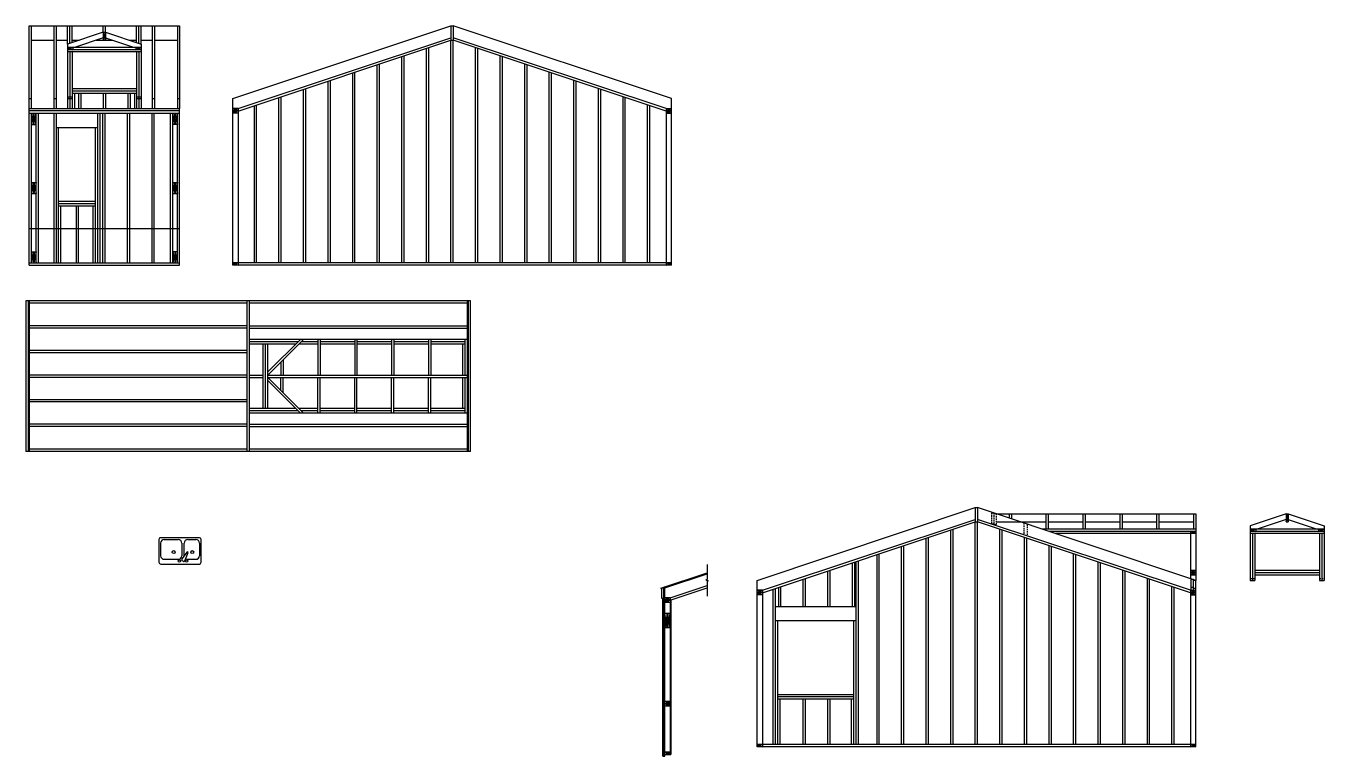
# Model space of a CAD drawing. Header units: inches. Extents: x -497 to 1161, y -191 to 678.
# Drawn here: x 316 to 1161, y -191 to 284 of the extents above; entities that cross this region are included whole.
import ezdxf

# ---------------------------------------------------------------- set-up
doc = ezdxf.new("R2010")
doc.units = ezdxf.units.IN
doc.header["$MEASUREMENT"] = 0
doc.linetypes.add('DASHEDX2', pattern=[1.5, 1, -0.5])
doc.layers.add('Hidden Line', color=7, linetype='DASHEDX2')

# ---------------------------------------------------------------- blocks, each defined once
blk = doc.blocks.new('A$C001E2F87')
at = {"linetype": 'ByBlock'}
for p, q in [((670, 436), (30, 436)), ((0, 406), (0, 30)), ((30, 89), (30, 297)), ((89, 357), (222, 357)), ((271, 379), (214, 244)), ((214, 244), (231, 234)), ((231, 234), (319, 351)), ((282, 296), (282, 89)), ((299, 389), (313, 381)), ((321, 89), (321, 297)), ((381, 357), (611, 357)), ((670, 297), (670, 89)), ((700, 30), (700, 406)), ((222, 30), (89, 30)), ((611, 30), (381, 30)), ((30, 0), (670, 0))]:
    blk.add_line(p, q, dxfattribs=at)
for centre, radius in [((148, 238), 24.8), ((242, 386), 19.8), ((361, 386), 19.8), ((455, 238), 24.8)]:
    blk.add_circle(centre, radius, dxfattribs=at)
for centre, radius, start, end in [((30, 406), 29.7, 90, 180), ((670, 406), 29.7, 0, 90), ((89, 297), 59.4, 90, 180), ((222, 297), 59.4, 56.607, 90), ((290, 372), 19.8, 60, 159.4623), ((303, 364), 19.8, 320.5377, 60), ((381, 297), 59.4, 90, 180), ((611, 297), 59.4, 0, 90), ((30, 30), 29.7, 180, 270), ((89, 89), 59.4, 180, 270), ((222, 89), 59.4, 270, 0), ((381, 89), 59.4, 180, 270), ((611, 89), 59.4, 270, 0), ((670, 30), 29.7, 270, 0)]:
    blk.add_arc(centre, radius, start, end, dxfattribs=at)

msp = doc.modelspace()

# ---------------------------------------------------------------- linework, layer by layer
for p, q in [((318.5, 284.37), (416.5, 284.37)), ((318.5, 230.56), (318.5, 284.37)), ((320, 230.56), (320, 284.37)), ((334.75, 230.56), (334.75, 284.37)), ((336.25, 230.56), (336.25, 284.37)), ((343.5, 272.62), (343.5, 284.37)), ((366.75, 280.37), (343.5, 272.62)), ((345, 273.12), (345, 284.37)), ((346.5, 273.62), (346.5, 284.37)), ((366.75, 280.37), (366.75, 284.37)), ((366.75, 280.37), (366.75, 275.12)), ((366.75, 280.37), (368.25, 280.37)), ((368.25, 275.12), (366.75, 280.37)), ((366.75, 275.12), (368.25, 280.37)), ((368.25, 280.37), (368.25, 284.37)), ((368.25, 280.37), (368.25, 275.12)), ((368.25, 280.37), (391.5, 272.62)), ((388.5, 273.62), (388.5, 284.37)), ((390, 273.12), (390, 284.37)), ((391.5, 272.62), (391.5, 284.37)), ((398.75, 230.56), (398.75, 284.37)), ((400.25, 230.56), (400.25, 284.37)), ((415, 284.37), (415, 230.56)), ((416.5, 284.37), (416.5, 230.56)), ((451.13, 237.04), (593.13, 284.37)), ((593.13, 284.37), (593.13, 275.12)), ((593.13, 284.37), (594.63, 284.37)), ((736.63, 237.04), (594.63, 284.37)), ((594.63, 284.37), (594.63, 275.12)), ((320, 275.12), (334.75, 275.12)), ((336.25, 275.12), (343.5, 275.12)), ((343.5, 272.62), (343.5, 237.04)), ((391.5, 270.43), (343.5, 270.43)), ((347, 270.43), (343.5, 268.93)), ((343.5, 270.43), (347, 268.93)), ((346.5, 275.12), (351, 275.12)), ((347, 270.43), (347, 268.93)), ((366.75, 276.68), (348, 270.43)), ((362.07, 275.12), (372.93, 275.12)), ((366.75, 275.12), (368.25, 275.12)), ((368.25, 276.68), (387, 270.43)), ((384, 275.12), (388.5, 275.12)), ((388, 270.43), (388, 268.93)), ((388, 270.43), (391.5, 268.93)), ((388, 268.93), (391.5, 270.43)), ((391.5, 275.12), (398.75, 275.12)), ((391.5, 272.62), (391.5, 237.04)), ((400.25, 275.12), (415, 275.12)), ((454.63, 230.56), (593.13, 276.73)), ((454.63, 228.98), (593.13, 275.15)), ((593.13, 130.06), (593.13, 275.12)), ((593.13, 275.12), (594.63, 275.12)), ((733.13, 230.56), (594.63, 276.73)), ((733.13, 228.98), (594.63, 275.15)), ((594.63, 130.06), (594.63, 275.12)), ((391.5, 268.93), (343.5, 268.93)), ((391.5, 267.43), (343.5, 267.43)), ((345, 267.43), (345, 237.04)), ((346.5, 267.43), (346.5, 237.04)), ((388.5, 267.43), (388.5, 237.04)), ((390, 267.43), (390, 237.04)), ((561.13, 130.06), (561.13, 264.48)), ((562.63, 130.06), (562.63, 264.98)), ((577.13, 130.06), (577.13, 269.81)), ((578.63, 130.06), (578.63, 270.31)), ((609.13, 130.06), (609.13, 270.31)), ((610.63, 130.06), (610.63, 269.81)), ((625.13, 130.06), (625.13, 264.98)), ((626.63, 130.06), (626.63, 264.48)), ((529.13, 130.06), (529.13, 253.81)), ((530.63, 130.06), (530.63, 254.31)), ((545.13, 130.06), (545.13, 259.15)), ((546.63, 130.06), (546.63, 259.65)), ((641.13, 130.06), (641.13, 259.65)), ((642.63, 130.06), (642.63, 259.15)), ((657.13, 130.06), (657.13, 254.31)), ((658.63, 130.06), (658.63, 253.81)), ((513.13, 130.06), (513.13, 248.48)), ((514.63, 130.06), (514.63, 248.98)), ((673.13, 130.06), (673.13, 248.98)), ((674.63, 130.06), (674.63, 248.48)), ((318.5, 237.04), (320, 237.04)), ((334.75, 237.04), (336.25, 237.04)), ((343.5, 237.04), (346.5, 237.04)), ((343.5, 237.04), (343.5, 230.56)), ((345, 237.04), (345, 230.56)), ((388.5, 243.43), (346.5, 243.43)), ((388.5, 241.93), (346.5, 241.93)), ((388.5, 240.43), (346.5, 240.43)), ((346.5, 237.04), (346.5, 230.56)), ((348, 240.43), (348, 230.56)), ((350.75, 240.43), (350.75, 230.56)), ((352.25, 240.43), (352.25, 230.56)), ((366.75, 240.43), (366.75, 230.56)), ((368.25, 240.43), (368.25, 230.56)), ((382.75, 240.43), (382.75, 230.56)), ((384.25, 240.43), (384.25, 230.56)), ((387, 240.43), (387, 230.56)), ((388.5, 237.04), (391.5, 237.04)), ((388.5, 237.04), (388.5, 230.56)), ((390, 237.04), (390, 230.56)), ((391.5, 237.04), (391.5, 230.56)), ((398.75, 237.04), (400.25, 237.04)), ((415, 237.04), (416.5, 237.04)), ((451.13, 230.56), (451.13, 237.04)), ((481.13, 130.06), (481.13, 237.81)), ((482.63, 130.06), (482.63, 238.31)), ((497.13, 130.06), (497.13, 243.15)), ((498.63, 130.06), (498.63, 243.65)), ((689.13, 130.06), (689.13, 243.65)), ((690.63, 130.06), (690.63, 243.15)), ((705.13, 130.06), (705.13, 238.31)), ((706.63, 130.06), (706.63, 237.81)), ((736.63, 230.56), (736.63, 237.04)), ((318.5, 230.56), (416.5, 230.56)), ((318.5, 128.56), (318.5, 230.56)), ((416.5, 229.06), (318.5, 229.06)), ((416.5, 128.56), (416.5, 230.56)), ((451.13, 128.56), (451.13, 230.56)), ((454.63, 230.56), (451.13, 230.56)), ((454.63, 230.56), (451.13, 229.06)), ((454.63, 229.06), (451.13, 230.56)), ((454.63, 229.06), (451.13, 229.06)), ((451.13, 229.06), (454.63, 227.56)), ((454.63, 229.06), (451.13, 227.56)), ((454.63, 230.56), (454.63, 128.56)), ((465.13, 130.06), (465.13, 232.48)), ((466.63, 130.06), (466.63, 232.98)), ((721.13, 130.06), (721.13, 232.98)), ((722.63, 130.06), (722.63, 232.48)), ((733.13, 230.56), (736.63, 229.06)), ((733.13, 229.06), (736.63, 230.56)), ((733.13, 230.56), (733.13, 130.06)), ((733.13, 230.56), (736.63, 230.56)), ((733.13, 229.06), (736.63, 229.06)), ((736.63, 229.06), (733.13, 227.56)), ((733.13, 229.06), (736.63, 227.56)), ((736.63, 128.56), (736.63, 230.56)), ((318.5, 227.56), (416.5, 227.56)), ((320, 227.56), (321.5, 220.31)), ((321.5, 227.56), (320, 220.31)), ((320, 130.06), (320, 227.56)), ((320, 220.31), (323, 220.31)), ((321.5, 220.31), (321.5, 227.56)), ((321.5, 220.31), (323, 227.56)), ((323, 220.31), (321.5, 227.56)), ((323, 130.06), (323, 227.56)), ((324.5, 130.06), (324.5, 227.56)), ((334.5, 227.56), (334.5, 130.06)), ((336, 227.56), (336, 130.06)), ((363, 227.56), (363, 130.06)), ((364.5, 227.56), (364.5, 130.06)), ((366.5, 130.06), (366.5, 227.56)), ((368, 130.06), (368, 227.56)), ((382.5, 130.06), (382.5, 227.56)), ((384, 130.06), (384, 227.56)), ((398.5, 130.06), (398.5, 227.56)), ((400, 130.06), (400, 227.56)), ((410.5, 130.06), (410.5, 227.56)), ((412, 130.06), (412, 227.56)), ((413.5, 220.31), (412, 227.56)), ((412, 220.31), (413.5, 227.56)), ((415, 220.31), (412, 220.31)), ((413.5, 220.31), (413.5, 227.56)), ((415, 227.56), (413.5, 220.31)), ((413.5, 227.56), (415, 220.31)), ((415, 130.06), (415, 227.56)), ((454.63, 227.56), (451.13, 227.56)), ((733.13, 227.56), (736.63, 227.56)), ((336, 218.31), (363, 218.31)), ((337.5, 218.31), (337.5, 130.06)), ((361.5, 218.31), (361.5, 130.06)), ((321.5, 175.19), (320, 182.44)), ((320, 175.19), (321.5, 182.44)), ((320, 182.44), (323, 182.44)), ((321.5, 175.19), (321.5, 182.44)), ((323, 182.44), (321.5, 175.19)), ((321.5, 182.44), (323, 175.19)), ((413.5, 175.19), (412, 182.44)), ((412, 175.19), (413.5, 182.44)), ((412, 182.44), (415, 182.44)), ((413.5, 175.19), (413.5, 182.44)), ((415, 182.44), (413.5, 175.19)), ((413.5, 182.44), (415, 175.19)), ((320, 175.19), (323, 175.19)), ((337.5, 170.31), (361.5, 170.31)), ((412, 175.19), (415, 175.19)), ((337.5, 168.81), (361.5, 168.81)), ((337.5, 167.31), (361.5, 167.31)), ((339, 167.31), (339, 130.06)), ((349.25, 130.06), (349.25, 167.31)), ((350.75, 130.06), (350.75, 167.31)), ((360, 167.31), (360, 130.06)), ((318.5, 152.56), (416.5, 152.56)), ((321.5, 130.06), (320, 137.31)), ((320, 130.06), (321.5, 137.31)), ((320, 137.31), (323, 137.31)), ((321.5, 130.06), (321.5, 137.31)), ((323, 137.31), (321.5, 130.06)), ((321.5, 137.31), (323, 130.06)), ((415, 137.31), (412, 137.31)), ((412, 137.31), (413.5, 130.06)), ((413.5, 137.31), (412, 130.06)), ((413.5, 130.06), (413.5, 137.31)), ((413.5, 130.06), (415, 137.31)), ((415, 130.06), (413.5, 137.31)), ((318.5, 130.06), (416.5, 130.06)), ((318.5, 128.56), (416.5, 128.56)), ((736.63, 130.06), (451.13, 130.06)), ((454.63, 130.06), (451.13, 128.56)), ((451.13, 130.06), (454.63, 128.56)), ((736.63, 128.56), (451.13, 128.56)), ((733.13, 130.06), (733.13, 128.56)), ((733.13, 128.56), (736.63, 130.06)), ((736.63, 128.56), (733.13, 130.06)), ((605.94, 105.31), (316.44, 105.31)), ((316.44, 105.31), (316.44, 7.31)), ((317.94, 105.31), (317.94, 7.31)), ((318.44, 105.31), (318.44, 7.31)), ((460.44, 103.81), (318.44, 103.81)), ((460.44, 7.31), (460.44, 105.31)), ((461.94, 7.31), (461.94, 105.31)), ((603.94, 103.81), (461.94, 103.81)), ((603.94, 7.31), (603.94, 105.31)), ((604.44, 7.31), (604.44, 105.31)), ((605.94, 7.31), (605.94, 105.31)), ((460.44, 89.06), (318.44, 89.06)), ((460.44, 87.56), (318.44, 87.56)), ((461.94, 89.06), (603.94, 89.06)), ((461.94, 87.56), (603.94, 87.56)), ((603.94, 80.31), (461.94, 80.31)), ((493.57, 78.81), (461.94, 78.81)), ((492.07, 77.31), (461.94, 77.31)), ((470.94, 35.31), (470.94, 77.31)), ((472.44, 35.31), (472.44, 77.31)), ((473.94, 57.06), (497.19, 80.31)), ((473.94, 59.18), (495.07, 80.31)), ((473.94, 35.31), (473.94, 77.31)), ((506.44, 77.31), (494.19, 77.31)), ((506.44, 78.81), (495.69, 78.81)), ((506.44, 80.31), (506.44, 57.06)), ((507.94, 80.31), (507.94, 57.06)), ((530.44, 78.81), (507.94, 78.81)), ((530.44, 77.31), (507.94, 77.31)), ((530.44, 80.31), (530.44, 57.06)), ((531.94, 80.31), (531.94, 57.06)), ((554.44, 78.81), (531.94, 78.81)), ((554.44, 77.31), (531.94, 77.31)), ((554.44, 80.31), (554.44, 57.06)), ((555.94, 80.31), (555.94, 57.06)), ((578.44, 78.81), (555.94, 78.81)), ((578.44, 77.31), (555.94, 77.31)), ((578.44, 80.31), (578.44, 57.06)), ((579.94, 80.31), (579.94, 57.06)), ((602.44, 78.81), (579.94, 78.81)), ((602.44, 77.31), (579.94, 77.31)), ((600.94, 57.06), (600.94, 77.31)), ((602.44, 57.06), (602.44, 80.31)), ((602.44, 57.06), (602.44, 80.31)), ((603.94, 32.31), (603.94, 80.31)), ((460.44, 73.06), (318.44, 73.06)), ((460.44, 71.56), (318.44, 71.56)), ((482.44, 65.56), (482.44, 57.06)), ((483.94, 67.06), (483.94, 57.06)), ((460.44, 57.06), (318.44, 57.06)), ((460.44, 55.56), (318.44, 55.56)), ((461.94, 57.06), (470.94, 57.06)), ((461.94, 55.56), (470.94, 55.56)), ((473.94, 57.06), (603.94, 57.06)), ((473.94, 55.56), (603.94, 55.56)), ((473.94, 55.56), (497.19, 32.31)), ((473.94, 53.44), (495.07, 32.31)), ((482.44, 47.06), (482.44, 55.56)), ((483.94, 45.56), (483.94, 55.56)), ((506.44, 32.31), (506.44, 55.56)), ((507.94, 32.31), (507.94, 55.56)), ((530.44, 32.31), (530.44, 55.56)), ((531.94, 32.31), (531.94, 55.56)), ((554.44, 32.31), (554.44, 55.56)), ((555.94, 32.31), (555.94, 55.56)), ((578.44, 32.31), (578.44, 55.56)), ((579.94, 32.31), (579.94, 55.56)), ((600.94, 35.31), (600.94, 55.56)), ((602.44, 32.31), (602.44, 55.56)), ((460.44, 41.06), (318.44, 41.06)), ((460.44, 39.56), (318.44, 39.56)), ((492.07, 35.31), (461.94, 35.31)), ((493.57, 33.81), (461.94, 33.81)), ((506.44, 35.31), (494.19, 35.31)), ((506.44, 33.81), (495.69, 33.81)), ((530.44, 35.31), (507.94, 35.31)), ((530.44, 33.81), (507.94, 33.81)), ((554.44, 35.31), (531.94, 35.31)), ((554.44, 33.81), (531.94, 33.81)), ((578.44, 35.31), (555.94, 35.31)), ((578.44, 33.81), (555.94, 33.81)), ((602.44, 35.31), (579.94, 35.31)), ((602.44, 33.81), (579.94, 33.81)), ((603.94, 32.31), (461.94, 32.31)), ((460.44, 25.06), (318.44, 25.06)), ((460.44, 23.56), (318.44, 23.56)), ((461.94, 25.06), (603.94, 25.06)), ((461.94, 23.56), (603.94, 23.56)), ((460.44, 8.81), (318.44, 8.81)), ((603.94, 8.81), (461.94, 8.81)), ((605.94, 7.31), (316.44, 7.31)), ((792.47, -76.56), (934.47, -29.23)), ((934.47, -29.23), (934.47, -38.48)), ((934.47, -29.23), (935.97, -29.23)), ((1077.97, -76.56), (935.97, -29.23)), ((935.97, -29.23), (935.97, -38.48)), ((946.47, -32.73), (944.97, -32.73)), ((947.97, -33.23), (946.47, -33.23)), ((947.97, -33.23), (1077.97, -33.23)), ((956.47, -33.23), (956.47, -36.06)), ((957.97, -33.23), (957.97, -36.56)), ((980.47, -33.23), (980.47, -43.17)), ((981.97, -33.23), (981.97, -43.17)), ((1004.47, -33.23), (1004.47, -43.17)), ((1005.97, -33.23), (1005.97, -43.17)), ((1028.47, -33.23), (1028.47, -43.17)), ((1029.97, -33.23), (1029.97, -43.17)), ((1052.47, -33.23), (1052.47, -43.17)), ((1053.97, -33.23), (1053.97, -43.17)), ((1076.47, -33.23), (1076.47, -43.17)), ((1077.97, -33.23), (1077.97, -76.56)), ((1136.74, -33.23), (1113.49, -40.98)), ((1136.74, -33.23), (1136.74, -38.48)), ((1136.74, -33.23), (1138.24, -33.23)), ((1138.24, -38.48), (1136.74, -33.23)), ((1136.74, -38.48), (1138.24, -33.23)), ((1138.24, -33.23), (1138.24, -38.48)), ((1138.24, -33.23), (1161.49, -40.98)), ((795.97, -83.04), (934.47, -36.87)), ((795.97, -84.62), (934.47, -38.45)), ((934.47, -183.54), (934.47, -38.48)), ((934.47, -38.48), (935.97, -38.48)), ((1074.47, -83.04), (935.97, -36.87)), ((1074.47, -84.62), (935.97, -38.45)), ((935.97, -183.54), (935.97, -38.48)), ((946.47, -39.98), (944.97, -39.98)), ((947.97, -40.48), (946.47, -40.48)), ((947.97, -38.48), (980.47, -38.48)), ((981.97, -38.48), (1004.47, -38.48)), ((1005.97, -38.48), (1028.47, -38.48)), ((1029.97, -38.48), (1052.47, -38.48)), ((1053.97, -38.48), (1076.47, -38.48)), ((1113.49, -40.98), (1113.49, -76.56)), ((1136.74, -36.92), (1117.99, -43.17)), ((1136.74, -38.48), (1138.24, -38.48)), ((1138.24, -36.92), (1156.99, -43.17)), ((1161.49, -40.98), (1161.49, -76.56)), ((902.47, -183.54), (902.47, -49.12)), ((903.97, -183.54), (903.97, -48.62)), ((918.47, -183.54), (918.47, -43.79)), ((919.97, -183.54), (919.97, -43.29)), ((950.47, -183.54), (950.47, -43.29)), ((951.97, -183.54), (951.97, -43.79)), ((966.47, -183.54), (966.47, -48.62)), ((967.97, -183.54), (967.97, -49.12)), ((1077.97, -43.17), (977.79, -43.17)), ((1077.97, -44.67), (982.29, -44.67)), ((1077.97, -46.17), (986.79, -46.17)), ((1065.97, -43.17), (1064.47, -43.17)), ((1074.47, -44.67), (1074.47, -46.17)), ((1074.47, -46.17), (1077.97, -44.67)), ((1077.97, -46.17), (1074.47, -44.67)), ((1074.47, -46.17), (1074.47, -75.4)), ((1161.49, -43.17), (1113.49, -43.17)), ((1116.99, -43.17), (1113.49, -44.67)), ((1113.49, -43.17), (1116.99, -44.67)), ((1161.49, -44.67), (1113.49, -44.67)), ((1161.49, -46.17), (1113.49, -46.17)), ((1114.99, -46.17), (1114.99, -76.56)), ((1116.49, -46.17), (1116.49, -76.56)), ((1116.99, -43.17), (1116.99, -44.67)), ((1157.99, -43.17), (1157.99, -44.67)), ((1157.99, -43.17), (1161.49, -44.67)), ((1157.99, -44.67), (1161.49, -43.17)), ((1158.49, -46.17), (1158.49, -76.56)), ((1159.99, -46.17), (1159.99, -76.56)), ((886.47, -183.54), (886.47, -54.45)), ((887.97, -183.54), (887.97, -53.95)), ((982.47, -183.54), (982.47, -53.95)), ((983.97, -183.54), (983.97, -54.45)), ((854.47, -93.54), (854.47, -65.12)), ((855.97, -93.54), (855.97, -64.62)), ((856.97, -183.54), (856.97, -64.29)), ((858.47, -183.54), (858.47, -63.79)), ((870.47, -183.54), (870.47, -59.79)), ((871.97, -183.54), (871.97, -59.29)), ((998.47, -183.54), (998.47, -59.29)), ((999.97, -183.54), (999.97, -59.79)), ((1014.47, -183.54), (1014.47, -64.62)), ((1015.97, -183.54), (1015.97, -65.12)), ((729.8, -81.58), (759.8, -71.58)), ((729.8, -81.78), (759.8, -71.78)), ((732.3, -81.47), (759.8, -72.31)), ((822.47, -93.54), (822.47, -75.79)), ((823.97, -93.54), (823.97, -75.29)), ((838.47, -93.54), (838.47, -70.45)), ((839.97, -93.54), (839.97, -69.95)), ((1030.47, -183.54), (1030.47, -69.95)), ((1031.97, -183.54), (1031.97, -70.45)), ((1046.47, -183.54), (1046.47, -75.29)), ((1047.97, -183.54), (1047.97, -75.79)), ((1077.97, -70.17), (1074.47, -70.17)), ((1074.47, -70.17), (1077.97, -71.67)), ((1074.47, -71.67), (1077.97, -70.17)), ((1077.97, -71.67), (1074.47, -71.67)), ((1077.97, -71.67), (1074.47, -73.17)), ((1077.97, -73.17), (1074.47, -71.67)), ((1077.97, -73.17), (1074.47, -73.17)), ((1074.97, -83.04), (1074.97, -75.56)), ((1158.49, -70.17), (1116.49, -70.17)), ((1158.49, -71.67), (1116.49, -71.67)), ((1158.49, -73.17), (1116.49, -73.17)), ((729.8, -81.58), (729.8, -81.78)), ((730.3, -88.36), (730.3, -81.61)), ((731.8, -190.95), (731.8, -81.11)), ((732.3, -81.47), (731.8, -81.11)), ((732.3, -87.95), (732.3, -81.47)), ((735.8, -87.95), (759.8, -79.95)), ((735.8, -89.53), (759.8, -81.53)), ((792.47, -83.04), (792.47, -76.56)), ((792.47, -185.04), (792.47, -83.04)), ((795.97, -83.04), (792.47, -83.04)), ((795.97, -83.04), (792.47, -84.54)), ((795.97, -84.54), (792.47, -83.04)), ((795.97, -83.04), (795.97, -185.04)), ((802.97, -183.54), (802.97, -82.29)), ((804.47, -183.54), (804.47, -81.79)), ((806.47, -93.54), (806.47, -81.12)), ((807.97, -93.54), (807.97, -80.62)), ((1062.47, -183.54), (1062.47, -80.62)), ((1063.97, -183.54), (1063.97, -81.12)), ((1074.47, -83.04), (1077.97, -84.54)), ((1074.47, -84.54), (1077.97, -83.04)), ((1074.47, -83.04), (1074.47, -183.54)), ((1074.47, -83.04), (1077.97, -83.04)), ((1076.47, -76.06), (1074.97, -76.06)), ((1076.47, -81.31), (1074.97, -81.31)), ((1076.47, -83.04), (1076.47, -76.06)), ((1077.97, -76.56), (1076.47, -76.56)), ((1077.97, -81.81), (1076.47, -81.81)), ((1077.97, -83.04), (1077.97, -76.56)), ((1077.97, -185.04), (1077.97, -83.04)), ((1113.49, -76.56), (1116.49, -76.56)), ((1158.49, -76.56), (1161.49, -76.56)), ((731.8, -88.36), (730.3, -88.36)), ((731.05, -190.95), (731.05, -88.36)), ((732.3, -190.95), (732.3, -87.95)), ((735.8, -87.95), (732.3, -89.45)), ((735.8, -89.45), (732.3, -87.95)), ((735.8, -87.95), (732.3, -87.95)), ((735.8, -89.45), (732.3, -89.45)), ((732.3, -89.45), (735.8, -90.95)), ((735.8, -89.45), (732.3, -90.95)), ((735.8, -90.95), (732.3, -90.95)), ((735.8, -87.95), (735.8, -188.45)), ((736.3, -89.36), (736.3, -189.95)), ((795.97, -84.54), (792.47, -84.54)), ((792.47, -84.54), (795.97, -86.04)), ((795.97, -84.54), (792.47, -86.04)), ((795.97, -86.04), (792.47, -86.04)), ((1074.47, -84.54), (1077.97, -84.54)), ((1077.97, -84.54), (1074.47, -86.04)), ((1074.47, -84.54), (1077.97, -86.04)), ((1074.47, -86.04), (1077.97, -86.04)), ((735.8, -98.2), (732.3, -98.2)), ((733.8, -107.45), (732.3, -98.2)), ((733.8, -98.24), (732.3, -107.45)), ((733.8, -107.45), (733.8, -98.2)), ((734.3, -98.2), (734.3, -107.45)), ((735.8, -107.45), (734.3, -98.2)), ((734.3, -107.45), (735.8, -98.2)), ((804.47, -93.54), (856.97, -93.54)), ((735.8, -107.45), (732.3, -107.45)), ((804.47, -102.79), (856.97, -102.79)), ((805.97, -183.54), (805.97, -102.79)), ((855.47, -183.54), (855.47, -102.79)), ((805.97, -150.79), (855.47, -150.79)), ((735.8, -156.95), (732.3, -155.45)), ((732.3, -156.95), (735.8, -155.45)), ((735.8, -155.45), (732.3, -155.45)), ((735.8, -158.45), (732.3, -156.95)), ((732.3, -158.45), (735.8, -156.95)), ((735.8, -156.95), (732.3, -156.95)), ((735.8, -158.45), (732.3, -158.45)), ((805.97, -152.29), (855.47, -152.29)), ((805.97, -153.79), (855.47, -153.79)), ((807.47, -183.54), (807.47, -153.79)), ((822.47, -183.54), (822.47, -153.79)), ((823.97, -183.54), (823.97, -153.79)), ((838.47, -183.54), (838.47, -153.79)), ((839.97, -183.54), (839.97, -153.79)), ((853.97, -183.54), (853.97, -153.79)), ((1077.97, -183.54), (792.47, -183.54)), ((795.97, -183.54), (792.47, -185.04)), ((792.47, -183.54), (795.97, -185.04)), ((1077.97, -185.04), (792.47, -185.04)), ((1074.47, -183.54), (1074.47, -185.04)), ((1074.47, -185.04), (1077.97, -183.54)), ((1077.97, -185.04), (1074.47, -183.54)), ((731.05, -190.95), (732.3, -190.95)), ((735.8, -189.95), (732.3, -188.45)), ((732.3, -189.95), (735.8, -188.45)), ((735.8, -188.45), (732.3, -188.45)), ((732.3, -189.95), (736.3, -189.95)), ((735.8, -188.45), (735.8, -189.95))]:
    msp.add_line(p, q)
at = {"linetype": 'Continuous'}
msp.add_lwpolyline([(759.8, -66.25), (759.8, -76.05), (759.12, -76.3), (760.49, -76.8), (759.8, -77.05), (759.8, -86.86)], dxfattribs=at)
at = {"layer": 'Hidden Line'}
for p, q in [((343.5, 238.2), (346.5, 238.2)), ((388.5, 238.2), (391.5, 238.2)), ((944.97, -32.73), (944.97, -39.98)), ((946.47, -32.73), (946.47, -40.48)), ((947.97, -33.23), (947.97, -40.48)), ((966.1, -39.27), (966.1, -46.92)), ((968.22, -39.98), (968.22, -47.62)), ((1113.49, -75.4), (1116.49, -75.4)), ((1158.49, -75.4), (1161.49, -75.4))]:
    msp.add_line(p, q, dxfattribs=at)

# ---------------------------------------------------------------- block references
at = {"xscale": 0.03937007874015748, "yscale": 0.03937007874015748, "zscale": 0.03937007874015748, "rotation": 180}
msp.add_blockref('A$C001E2F87', (430.52, -48.84), dxfattribs=at)

doc.saveas('drawing.dxf')
